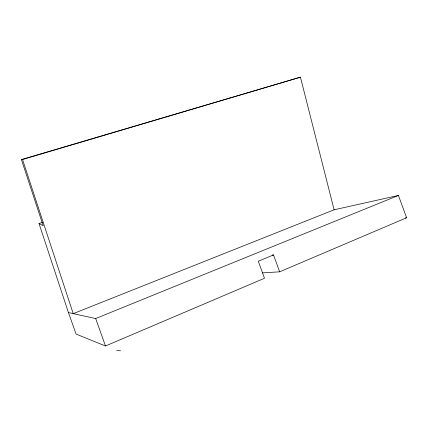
<?xml version="1.0" encoding="UTF-8"?>
<svg xmlns="http://www.w3.org/2000/svg" width="428" height="428" viewBox="0 0 428 428"><rect width="100%" height="100%" fill="white"/><g stroke="black" fill="none" stroke-linecap="round" stroke-linejoin="round"><path stroke-width="0.64" d="M42.816 222.25L39.023 223.528L68.437 312.595L76.104 334.102L105.481 345.985L264.483 278.275L258.298 261.208L273.519 254.928L279.645 271.817L406.6 217.75L398.415 195.452L334.108 209.79L73.22 313.649L68.405 312.515M39.023 223.528L43.191 225.733L21.4 159.569L22.545 159.532L73.22 313.649L95.674 318.539L398.415 195.452M21.4 159.569L300.435 77.179L334.108 209.79M22.545 159.532L300.435 77.179M405.284 217.975L406.6 217.75M272.197 255.088L273.519 254.928M262.321 272.893L279.645 271.817M116.678 350.516L120.573 350.821M95.674 318.539L105.481 345.985"/></g></svg>
